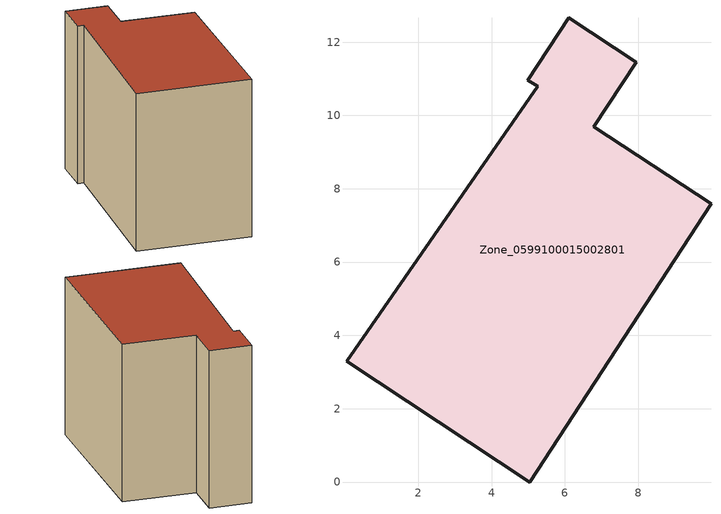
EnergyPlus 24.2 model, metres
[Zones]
Zone_0599100015002801
 floor ground (C_G): 0.04,3.29 5.26,10.79 4.99,10.96 6.1,12.66 7.94,11.45 6.79,9.7 9.98,7.59 5.04,0 z0.8
 wall outside (C_F): 6.79,9.7 7.94,11.45 6.1,12.66 4.99,10.96 5.26,10.79 0.04,3.29 5.04,0 9.98,7.59 6.79,9.7 z0.8:9.19
 roof outside (C_R): 5.26,10.79 0.04,3.29 5.04,0 9.98,7.59 6.79,9.7 7.94,11.45 6.1,12.66 4.99,10.96 z9.19
[BUILDING]
Pand.0599100015002801: North Axis=0; Terrain=City; Loads Convergence Tolerance Value=0.04; Temperature Convergence Tolerance Value=0.4; Solar Distribution=FullExterior; Maximum Number of Warmup Days=25; Minimum Number of Warmup Days=1
[Site:Location]
Rotterdam.The.Hague.AP_ZH_NLD Design_Conditions: Latitude=51.96; Longitude=4.45; Time Zone=1; Elevation=-4.5
[SITE:GROUNDTEMPERATURE:BUILDINGSURFACE]
18, 18, 18, 18, 18, 18, 18, 18, 18, 18, 18, 18
[MATERIAL] Thermal Absorptance=0.9; Solar Absorptance=0.7; Visible Absorptance=0.7
Name | Roughness | Thickness | Conductivity | Density | Specific Heat
G.TC.1965-1974 | MediumSmooth | 0.15 | 0.882353 | 540 | 1210
F.TC.1965-1974 | Rough | 0.3 | 0.697674 | 1920 | 840
R.TC.1965-1974 | MediumRough | 0.2 | 0.232558 | 1500 | 1000
[CONSTRUCTION]
C_G: G.TC.1965-1974
C_F: F.TC.1965-1974
C_R: R.TC.1965-1974
[ZONE]
Zone_0599100015002801: Type=1; Multiplier=1; Ceiling Height=Autocalculate; Volume=Autocalculate; Floor Area=autocalculate; Part of Total Floor Area=Yes
[ZONEINFILTRATION:DESIGNFLOWRATE]
Infil_Zone_0599100015002801: Zone or ZoneList or Space or SpaceList=Zone_0599100015002801; Schedule=AlwaysOn; Design Flow Rate Calculation Method=Flow/Area; Flow Rate per Floor Area=0.003; Constant Term Coefficient=1; Temperature Term Coefficient=0; Velocity Term Coefficient=0; Velocity Squared Term Coefficient=0
[HVACTEMPLATE:ZONE:IDEALLOADSAIRSYSTEM]
Zone_0599100015002801: Maximum Heating Supply Air Temperature=50; Minimum Cooling Supply Air Temperature=13; Maximum Heating Supply Air Humidity Ratio=0.0156; Minimum Cooling Supply Air Humidity Ratio=0.0077; Heating Limit=NoLimit; Cooling Limit=NoLimit; Dehumidification Control Type=ConstantSensibleHeatRatio; Cooling Sensible Heat Ratio=0.7; Dehumidification Setpoint=60; Humidification Control Type=None; Humidification Setpoint=30; Outdoor Air Method=None; Outdoor Air Flow Rate per Person=0.00944; Outdoor Air Flow Rate per Zone Floor Area=0; Outdoor Air Flow Rate per Zone=0; Demand Controlled Ventilation Type=None; Outdoor Air Economizer Type=NoEconomizer; Heat Recovery Type=None; Sensible Heat Recovery Effectiveness=0.7; Latent Heat Recovery Effectiveness=0.65
[ZONECONTROL:THERMOSTAT]
ThermostatControl_Zone_0599100015002801: Zone or ZoneList=Zone_0599100015002801; Control Type Schedule=DualSetpointControlType; Control 1=Thermostat_Zone_0599100015002801; Temperature Difference Between Cutout And Setpoint=0
[THERMOSTATSETPOINT:DUALSETPOINT]
Thermostat_Zone_0599100015002801: Heating Setpoint Temperature Schedule=HeatingSetpoint_Zone_0599100015002801; Cooling Setpoint Temperature Schedule=CoolingSetpoint_Zone_0599100015002801
[SCHEDULE:COMPACT]
HeatingSetpoint_Zone_0599100015002801: Through: 12/31, For: AllDays, Until: 24:00, 21
CoolingSetpoint_Zone_0599100015002801: Through: 12/31, For: AllDays, Until: 24:00, 24
DualSetpointControlType: Through: 12/31, For: AllDays, Until: 24:00, 4
AlwaysOn: Through: 12/31, For: AllDays, Until: 24:00, 1
